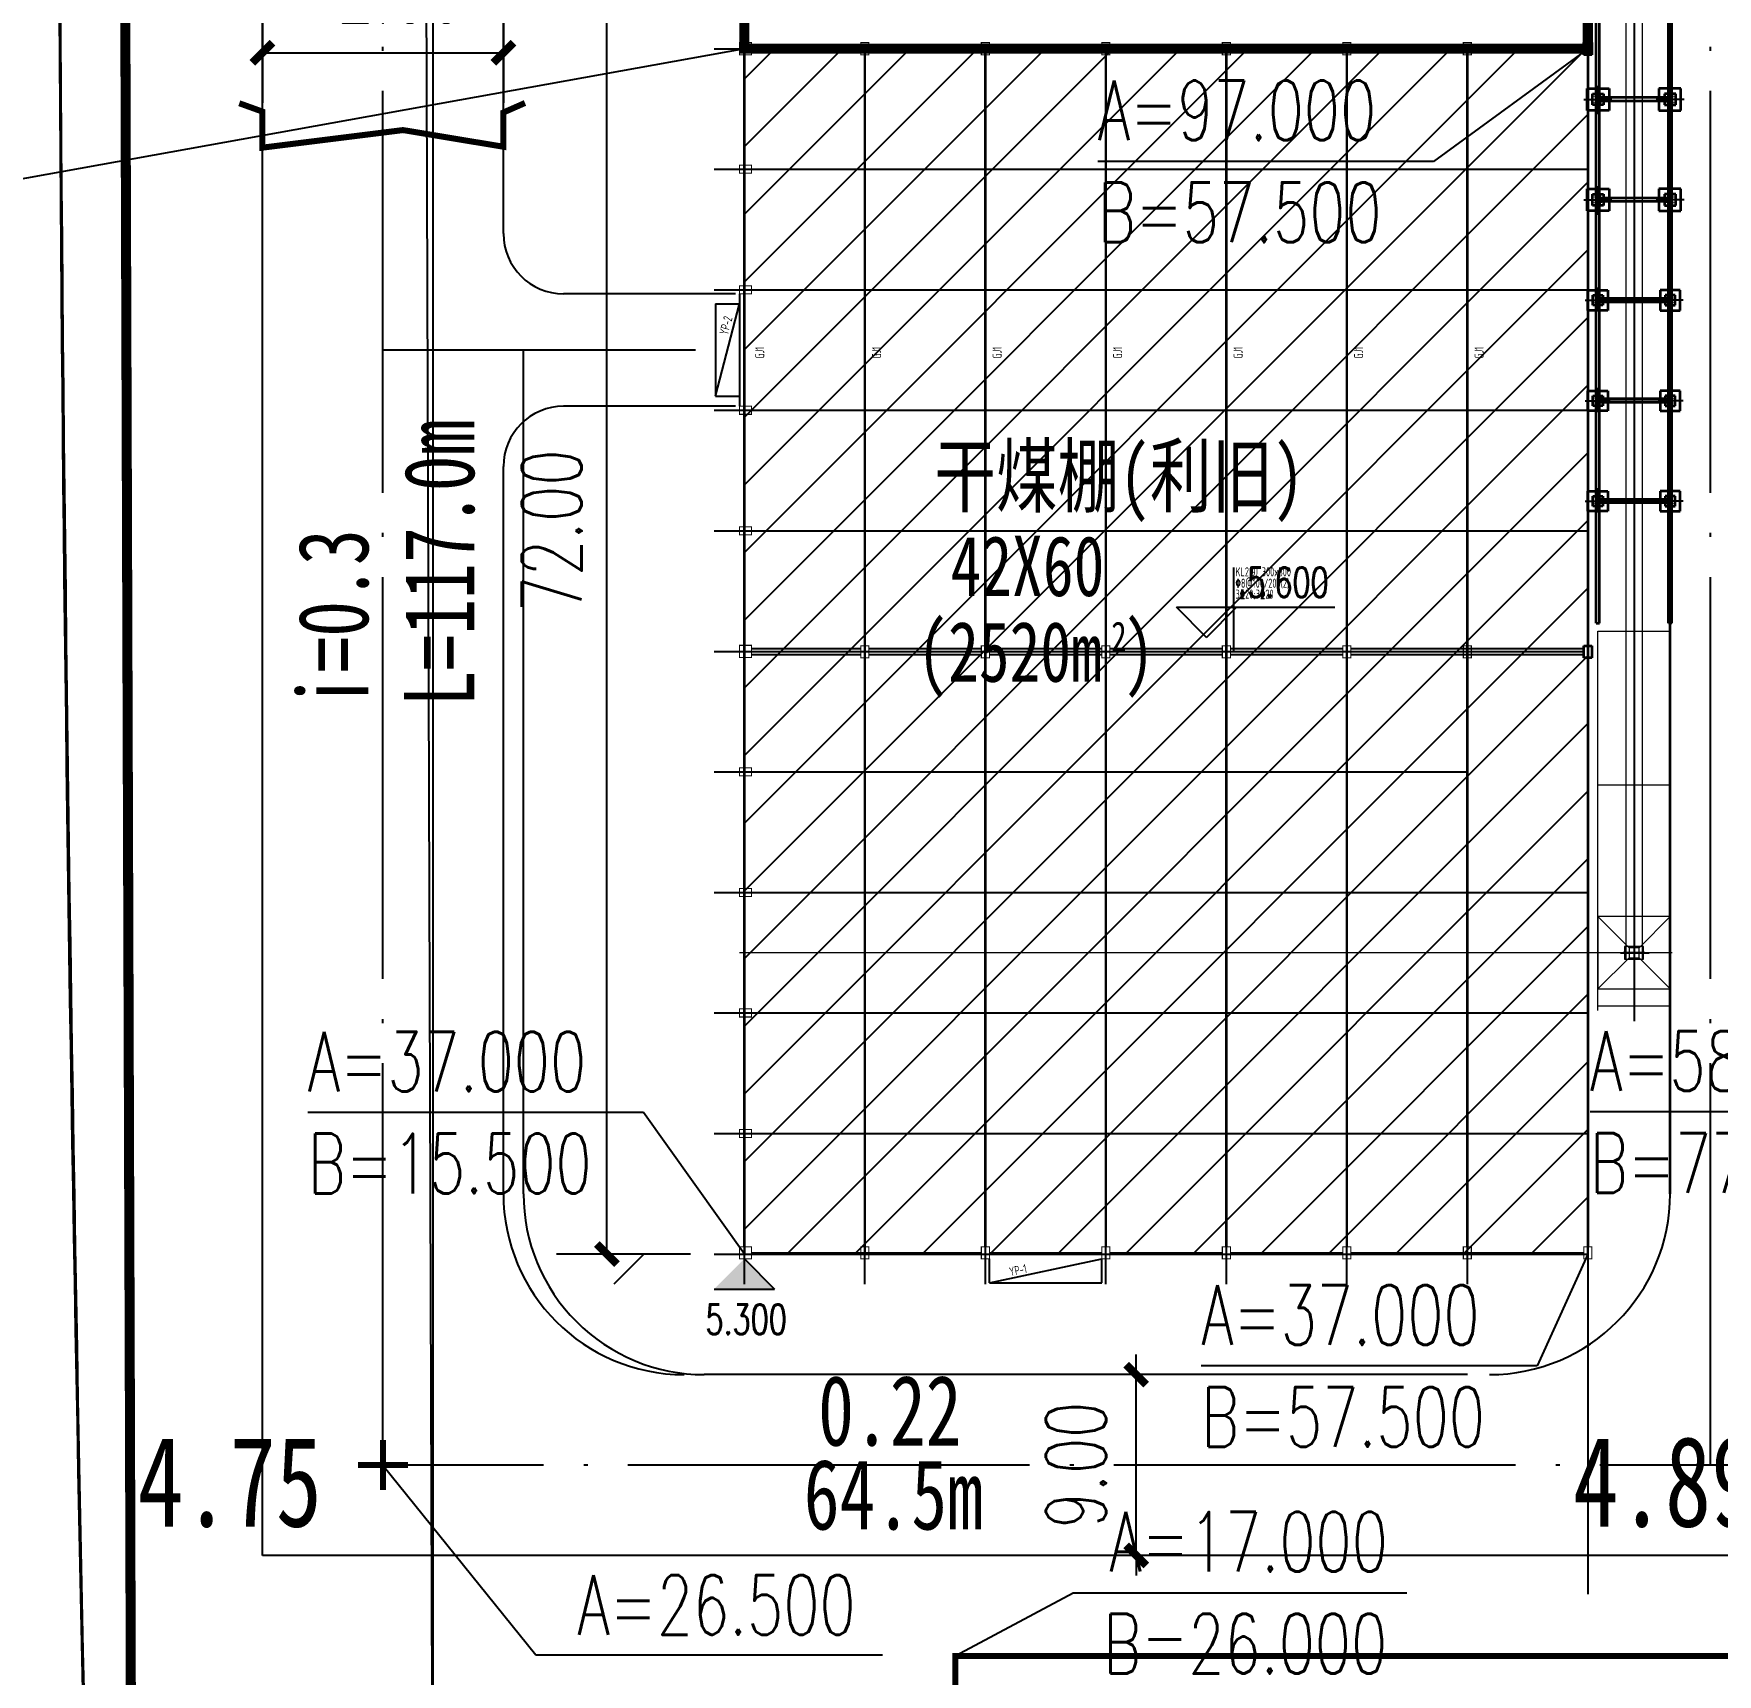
# Model space of a CAD drawing. Extents: x -170 to 1091, y -90 to 504.
# Drawn here: x -19.9 to 63.9, y 16.1 to 97.7 of the extents above; entities that cross this region are included whole.
import ezdxf

# ---------------------------------------------------------------- set-up
doc = ezdxf.new("R2010")
doc.units = 0
doc.header["$LTSCALE"] = 1000
for name, pattern in [('CENTER', [50.8, 31.75, -6.35, 6.35, -6.35]), ('DASHED', [19.05, 12.7, -6.35]), ('DOTE', [2.42, 2, -0.2, 0.02, -0.2]), ('点画线', [18, 12, -2, 2, -2])]:
    doc.linetypes.add(name, pattern=pattern)
doc.layers.get('0').update_dxf_attribs({"linetype": 'CONTINUOUS'})
doc.layers.get('Defpoints').update_dxf_attribs({"linetype": 'CONTINUOUS'})
for name, color, linetype in [('1', 7, 'CONTINUOUS'), ('AXIS', 3, 'CONTINUOUS'), ('BEAM', 4, 'DASHED'), ('COLU', 2, 'CONTINUOUS'), ('DIM_COOR', 3, 'CONTINUOUS'), ('DIM_ELEV', 3, 'CONTINUOUS'), ('DIM_SYMB', 3, 'CONTINUOUS'), ('DOTE', 1, 'DOTE'), ('PUB_DIM', 3, 'CONTINUOUS'), ('PUB_TEXT', 7, 'CONTINUOUS'), ('road', 2, 'CONTINUOUS'), ('TEXT', 7, 'CONTINUOUS'), ('中心线层', 1, 'CENTER'), ('刚梁', 4, 'CONTINUOUS'), ('地形', 8, 'CONTINUOUS'), ('已建', 8, 'CONTINUOUS'), ('方格网', 6, 'CONTINUOUS'), ('选址蓝线', 5, 'CONTINUOUS')]:
    doc.layers.add(name, color=color, linetype=linetype)
doc.layers.add('EB0', color=7, linetype='CONTINUOUS', lineweight=35)
doc.layers.add('细实线层', color=7, linetype='CONTINUOUS', lineweight=18)
doc.styles.add('_TCH_DIM', font='SIMPLEX', dxfattribs={"bigfont": 'GBCBIG'})
doc.styles.add('_TCH_DIM_T3', font='SIMPLEX', dxfattribs={"width": 0.705882, "bigfont": 'GBCBIG'})
doc.styles.add('DIM_FONT', font='SIMPLEX', dxfattribs={"width": 0.7, "bigfont": 'GBCBIG'})
doc.styles.get("Standard").update_dxf_attribs({"font": '', "width": 0.75})
doc.styles.add('TSSD_Rein', font='Tssdeng.shx', dxfattribs={"width": 0.7, "bigfont": 'hztxt.shx'})
doc.styles.get('STANDARD').set_extended_font_data('SimSun')
doc.dimstyles.new('_TCH_ARCH_M_M&&1', dxfattribs={"dimtxt": 2.975, "dimasz": 1, "dimexe": 2.5, "dimexo": 3, "dimgap": 1.2625, "dimtad": 1, "dimtxsty": '_TCH_DIM_T3', "dimblk": 'ARCHTICK', "dimcen": 2.5, "dimclrt": 7, "dimazin": 2, "dimtfac": 1, "dimtdec": 0, "dimtix": 1, "dimtmove": 2, "dimatfit": 3})
doc.dimstyles.new('DIMN1', dxfattribs={"dimscale": 0.01, "dimtxt": 300, "dimasz": 100, "dimexe": 250, "dimexo": 300, "dimgap": 150, "dimtad": 1, "dimtxsty": 'DIM_FONT', "dimblk": 'ARCHTICK', "dimcen": 2.5, "dimclrt": 7, "dimazin": 2, "dimtfac": 1, "dimtdec": 0, "dimtix": 1, "dimtmove": 2, "dimatfit": 3, "dimldrblk": 'ARCHTICK'})

# ---------------------------------------------------------------- blocks, each defined once
blk = doc.blocks.new('_ArchTick')
at = {"color": 0, "linetype": 'ByBlock', "const_width": 0.4}
blk.add_lwpolyline([(-0.5, -0.5), (0.5, 0.5)], dxfattribs=at)
blk = doc.blocks.new('*D329')
at = {"layer": 'Defpoints', "color": 0, "linetype": 'Continuous', "transparency": 16777216}
for p in [(35.01, 31), (42.983, 31), (42.983, 22)]:
    blk.add_point(p, dxfattribs=at)
at = {"layer": 'PUB_DIM', "color": 0, "linetype": 'Continuous', "lineweight": -2, "transparency": 16777216}
for p, q in [((35.01, 31), (35.01, 32)), ((39.983, 31), (32.51, 31)), ((35.01, 22), (35.01, 31)), ((39.983, 22), (32.51, 22)), ((35.01, 22), (35.01, 21))]:
    blk.add_line(p, q, dxfattribs=at)
for p, rotation in [((35.01, 31), 270), ((35.01, 22), 90)]:
    blk.add_blockref('_ArchTick', p, dxfattribs=dict(at, rotation=rotation))
at = {"layer": 'PUB_DIM', "color": 7, "linetype": 'Continuous', "transparency": 16777216, "insert": (32.01, 26.5), "char_height": 3, "attachment_point": 5, "rotation": 90, "style": 'DIM_FONT'}
blk.add_mtext('\\A1;9.00', dxfattribs=at)
blk = doc.blocks.new('*D328')
at = {"layer": 'Defpoints', "color": 0, "linetype": 'Continuous', "transparency": 16777216}
for p in [(-8.5, 103.235), (3.5, 103.235), (3.5, 96.801)]:
    blk.add_point(p, dxfattribs=at)
at = {"layer": 'PUB_DIM', "color": 0, "linetype": 'Continuous', "lineweight": -2, "transparency": 16777216}
for p, q in [((-8.5, 100.235), (-8.5, 94.301)), ((3.5, 100.235), (3.5, 94.301)), ((-8.5, 96.801), (3.5, 96.801))]:
    blk.add_line(p, q, dxfattribs=at)
at = {"layer": 'PUB_DIM', "color": 0, "linetype": 'Continuous', "lineweight": -2, "transparency": 16777216, "rotation": 180}
blk.add_blockref('_ArchTick', (-8.5, 96.801), dxfattribs=at)
at = {"layer": 'PUB_DIM', "color": 0, "linetype": 'Continuous', "lineweight": -2, "transparency": 16777216}
blk.add_blockref('_ArchTick', (3.5, 96.801), dxfattribs=at)
at = {"layer": 'PUB_DIM', "color": 7, "linetype": 'Continuous', "transparency": 16777216, "insert": (-2.5, 99.801), "char_height": 3, "attachment_point": 5, "style": 'DIM_FONT'}
blk.add_mtext('\\A1;12.00', dxfattribs=at)
blk = doc.blocks.new('*D319')
at = {"layer": 'Defpoints', "color": 0, "linetype": 'Continuous', "transparency": 16777216}
for p in [(8.654, 109), (15.815, 109), (15.815, 37)]:
    blk.add_point(p, dxfattribs=at)
at = {"layer": 'PUB_DIM', "color": 0, "linetype": 'Continuous', "lineweight": -2, "transparency": 16777216}
for p, q in [((12.815, 109), (6.154, 109)), ((8.653, 37), (8.654, 109)), ((12.815, 37), (6.153, 37))]:
    blk.add_line(p, q, dxfattribs=at)
for p, rotation in [((8.654, 109), 89.99994012853249), ((8.653, 37), 269.9999401285325)]:
    blk.add_blockref('_ArchTick', p, dxfattribs=dict(at, rotation=rotation))
at = {"layer": 'PUB_DIM', "color": 7, "linetype": 'Continuous', "transparency": 16777216, "insert": (5.904, 73), "char_height": 2.975, "attachment_point": 5, "rotation": 89.99994, "style": '_TCH_DIM_T3'}
blk.add_mtext('\\A1;72.00', dxfattribs=at)
blk = doc.blocks.new('*X124')
at = {"layer": 'EB0'}
for points in [[(119523741, 84637503), (119524141, 84637503), (119524141, 84637451), (119523741, 84637451)], [(119523715, 84636877), (119523715, 84637477), (119523767, 84637477), (119523767, 84636877)], [(119524141, 84636851), (119523741, 84636851), (119523741, 84636903), (119524141, 84636903)], [(119524167, 84637477), (119524167, 84636877), (119524115, 84636877), (119524115, 84637477)]]:
    blk.add_hatch(color=256, dxfattribs=at).paths.add_polyline_path(points, flags=0)
for p, q in [((119523741, 84636877), (119523741, 84637477)), ((119523741, 84637477), (119524141, 84637477)), ((119524141, 84636877), (119523741, 84636877)), ((119524141, 84637477), (119524141, 84636877))]:
    blk.add_line(p, q, dxfattribs=at)
blk = doc.blocks.new('*X125')
at = {"layer": 'EB0'}
for points in [[(119523715, 84606855), (119523715, 84607455), (119523767, 84607455), (119523767, 84606855)], [(119523741, 84607481), (119524141, 84607481), (119524141, 84607428), (119523741, 84607428)], [(119524167, 84607455), (119524167, 84606855), (119524115, 84606855), (119524115, 84607455)], [(119524141, 84606828), (119523741, 84606828), (119523741, 84606881), (119524141, 84606881)]]:
    blk.add_hatch(color=256, dxfattribs=at).paths.add_polyline_path(points, flags=0)
for p, q in [((119523741, 84606855), (119523741, 84607455)), ((119523741, 84607455), (119524141, 84607455)), ((119524141, 84607455), (119524141, 84606855)), ((119524141, 84606855), (119523741, 84606855))]:
    blk.add_line(p, q, dxfattribs=at)
blk = doc.blocks.new('*X126')
at = {"layer": 'EB0'}
blk.add_hatch(color=256, dxfattribs=at).paths.add_polyline_path([(119524001, 84637177), (119524001, 84577537), (119523881, 84577537), (119523881, 84637177)], flags=0)
blk.add_line((119523941, 84637177), (119523941, 84577537), dxfattribs=at)
blk = doc.blocks.new('*X307')
at = {"layer": 'EB0', "color": 230}
for p, q in [((540, 550), (-560, 550)), ((-560, 550), (-560, -550)), ((280, 275), (-270, 275)), ((-270, 275), (-270, -275)), ((155, 150), (-145, 150)), ((-145, 135), (-145, 150)), ((-20, 135), (-145, 135)), ((0, -115), (0, 115)), ((10, -115), (10, 115)), ((155, 135), (30, 135)), ((155, 135), (155, 150)), ((280, -275), (280, 275)), ((540, -550), (540, 550)), ((-560, -550), (540, -550)), ((-270, -275), (280, -275)), ((-20, -135), (-145, -135)), ((-145, -150), (-145, -135)), ((155, -150), (-145, -150)), ((155, -135), (30, -135)), ((155, -150), (155, -135))]:
    blk.add_line(p, q, dxfattribs=at)
for centre, start, end in [((-20, 115), 0, 90), ((30, 115), 90, 180), ((-20, -115), 270, 360), ((30, -115), 180, 270)]:
    blk.add_arc(centre, 20, start, end, dxfattribs=at)
at = {"layer": '中心线层', "linetype": '点画线', "lineweight": 18}
blk.add_line((5, -741), (5, 681), dxfattribs=at)
at = {"layer": '中心线层'}
blk.add_line((698, 0), (-690, 0), dxfattribs=at)
blk = doc.blocks.new('*X308')
at = {"layer": 'EB0', "color": 230}
for p, q in [((-540, -550), (-540, 550)), ((-540, 550), (560, 550)), ((-280, 275), (270, 275)), ((-280, -275), (-280, 275)), ((-155, 150), (145, 150)), ((-155, 135), (-155, 150)), ((-155, 135), (-30, 135)), ((-10, -115), (-10, 115)), ((0, -115), (0, 115)), ((20, 135), (145, 135)), ((145, 135), (145, 150)), ((270, 275), (270, -275)), ((560, 550), (560, -550)), ((560, -550), (-540, -550)), ((270, -275), (-280, -275)), ((-155, -135), (-30, -135)), ((-155, -150), (-155, -135)), ((-155, -150), (145, -150)), ((20, -135), (145, -135)), ((145, -150), (145, -135))]:
    blk.add_line(p, q, dxfattribs=at)
for centre, start, end in [((-30, 115), 360, 90), ((20, 115), 90, 180), ((-30, -115), 270, 0), ((20, -115), 180, 270)]:
    blk.add_arc(centre, 20, start, end, dxfattribs=at)
at = {"layer": '中心线层', "linetype": '点画线', "lineweight": 18}
blk.add_line((-5, -741), (-5, 681), dxfattribs=at)
at = {"layer": '中心线层'}
blk.add_line((-698, 0), (690, 0), dxfattribs=at)
blk = doc.blocks.new('*X309')
at = {"layer": 'EB0', "color": 230}
for p, q in [((540, 550), (-560, 550)), ((-560, 550), (-560, -550)), ((280, 275), (-270, 275)), ((-270, 275), (-270, -275)), ((155, 150), (-145, 150)), ((-145, 135), (-145, 150)), ((-20, 135), (-145, 135)), ((0, -115), (0, 115)), ((10, -115), (10, 115)), ((155, 135), (30, 135)), ((155, 135), (155, 150)), ((280, -275), (280, 275)), ((540, -550), (540, 550)), ((-560, -550), (540, -550)), ((-270, -275), (280, -275)), ((-20, -135), (-145, -135)), ((-145, -150), (-145, -135)), ((155, -150), (-145, -150)), ((155, -135), (30, -135)), ((155, -150), (155, -135))]:
    blk.add_line(p, q, dxfattribs=at)
for centre, start, end in [((-20, 115), 0, 90), ((30, 115), 90, 180), ((-20, -115), 270, 360), ((30, -115), 180, 270)]:
    blk.add_arc(centre, 20, start, end, dxfattribs=at)
at = {"layer": '中心线层', "linetype": '点画线', "lineweight": 18}
blk.add_line((5, -741), (5, 681), dxfattribs=at)
at = {"layer": '中心线层'}
blk.add_line((698, 0), (-690, 0), dxfattribs=at)
blk = doc.blocks.new('*X310')
at = {"layer": 'EB0', "color": 230}
for p, q in [((-540, -550), (-540, 550)), ((-540, 550), (560, 550)), ((-280, 275), (270, 275)), ((-280, -275), (-280, 275)), ((-155, 150), (145, 150)), ((-155, 135), (-155, 150)), ((-155, 135), (-30, 135)), ((-10, -115), (-10, 115)), ((0, -115), (0, 115)), ((20, 135), (145, 135)), ((145, 135), (145, 150)), ((270, 275), (270, -275)), ((560, 550), (560, -550)), ((560, -550), (-540, -550)), ((270, -275), (-280, -275)), ((-155, -135), (-30, -135)), ((-155, -150), (-155, -135)), ((-155, -150), (145, -150)), ((20, -135), (145, -135)), ((145, -150), (145, -135))]:
    blk.add_line(p, q, dxfattribs=at)
for centre, start, end in [((-30, 115), 360, 90), ((20, 115), 90, 180), ((-30, -115), 270, 0), ((20, -115), 180, 270)]:
    blk.add_arc(centre, 20, start, end, dxfattribs=at)
at = {"layer": '中心线层', "linetype": '点画线', "lineweight": 18}
blk.add_line((-5, -741), (-5, 681), dxfattribs=at)
at = {"layer": '中心线层'}
blk.add_line((-698, 0), (690, 0), dxfattribs=at)
blk = doc.blocks.new('*X311')
at = {"layer": 'EB0', "color": 150}
for p, q in [((-500, 1000), (-500, 0)), ((500, 1000), (-500, 1000)), ((500, 0), (500, 1000)), ((-500, 0), (500, 0)), ((-250, 750), (-250, 250)), ((250, 750), (-250, 750)), ((-250, 250), (250, 250)), ((-125, 625), (-125, 611)), ((125, 625), (-125, 625)), ((-125, 611), (-20, 611)), ((-125, 389), (-20, 389)), ((-125, 375), (-125, 389)), ((125, 375), (-125, 375)), ((-4, 405), (-4, 595)), ((4, 405), (4, 595)), ((125, 611), (20, 611)), ((125, 389), (20, 389)), ((125, 625), (125, 611)), ((125, 375), (125, 389)), ((250, 250), (250, 750))]:
    blk.add_line(p, q, dxfattribs=at)
for centre, start, end in [((-20, 595), 0, 90), ((-20, 405), 270, 0), ((20, 595), 90, 180), ((20, 405), 180, 270)]:
    blk.add_arc(centre, 16, start, end, dxfattribs=at)
at = {"layer": '中心线层', "linetype": '点画线', "lineweight": 18}
blk.add_line((0, -64), (0, 1141), dxfattribs=at)
at = {"layer": '中心线层'}
blk.add_line((639, 500), (-605, 500), dxfattribs=at)
blk = doc.blocks.new('*X312')
at = {"layer": 'EB0', "color": 150}
for p, q in [((-500, 1000), (500, 1000)), ((-500, 0), (-500, 1000)), ((500, 1000), (500, 0)), ((500, 0), (-500, 0)), ((-250, 250), (-250, 750)), ((-250, 750), (250, 750)), ((250, 250), (-250, 250)), ((-125, 625), (-125, 611)), ((-125, 625), (125, 625)), ((-125, 611), (-20, 611)), ((-125, 389), (-20, 389)), ((-125, 375), (-125, 389)), ((-125, 375), (125, 375)), ((-4, 405), (-4, 595)), ((4, 405), (4, 595)), ((125, 611), (20, 611)), ((125, 389), (20, 389)), ((125, 625), (125, 611)), ((125, 375), (125, 389)), ((250, 750), (250, 250))]:
    blk.add_line(p, q, dxfattribs=at)
for centre, start, end in [((-20, 595), 0, 90), ((-20, 405), 270, 0), ((20, 595), 90, 180), ((20, 405), 180, 270)]:
    blk.add_arc(centre, 16, start, end, dxfattribs=at)
at = {"layer": '中心线层', "linetype": '点画线', "lineweight": 18}
blk.add_line((0, -64), (0, 1141), dxfattribs=at)
at = {"layer": '中心线层'}
blk.add_line((-639, 500), (605, 500), dxfattribs=at)
blk = doc.blocks.new('*X313')
at = {"layer": 'EB0', "color": 150}
for p, q in [((-500, 1000), (-500, 0)), ((500, 1000), (-500, 1000)), ((500, 0), (500, 1000)), ((-500, 0), (500, 0)), ((-250, 750), (-250, 250)), ((250, 750), (-250, 750)), ((-250, 250), (250, 250)), ((-125, 625), (-125, 611)), ((125, 625), (-125, 625)), ((-125, 611), (-20, 611)), ((-125, 389), (-20, 389)), ((-125, 375), (-125, 389)), ((125, 375), (-125, 375)), ((-4, 405), (-4, 595)), ((4, 405), (4, 595)), ((125, 611), (20, 611)), ((125, 389), (20, 389)), ((125, 625), (125, 611)), ((125, 375), (125, 389)), ((250, 250), (250, 750))]:
    blk.add_line(p, q, dxfattribs=at)
for centre, start, end in [((-20, 595), 0, 90), ((-20, 405), 270, 0), ((20, 595), 90, 180), ((20, 405), 180, 270)]:
    blk.add_arc(centre, 16, start, end, dxfattribs=at)
at = {"layer": '中心线层', "linetype": '点画线', "lineweight": 18}
blk.add_line((0, -64), (0, 1141), dxfattribs=at)
at = {"layer": '中心线层'}
blk.add_line((639, 500), (-605, 500), dxfattribs=at)
blk = doc.blocks.new('*X314')
at = {"layer": 'EB0', "color": 150}
for p, q in [((-500, 1000), (500, 1000)), ((-500, 0), (-500, 1000)), ((500, 1000), (500, 0)), ((500, 0), (-500, 0)), ((-250, 250), (-250, 750)), ((-250, 750), (250, 750)), ((250, 250), (-250, 250)), ((-125, 625), (-125, 611)), ((-125, 625), (125, 625)), ((-125, 611), (-20, 611)), ((-125, 389), (-20, 389)), ((-125, 375), (-125, 389)), ((-125, 375), (125, 375)), ((-4, 405), (-4, 595)), ((4, 405), (4, 595)), ((125, 611), (20, 611)), ((125, 389), (20, 389)), ((125, 625), (125, 611)), ((125, 375), (125, 389)), ((250, 750), (250, 250))]:
    blk.add_line(p, q, dxfattribs=at)
for centre, start, end in [((-20, 595), 0, 90), ((-20, 405), 270, 0), ((20, 595), 90, 180), ((20, 405), 180, 270)]:
    blk.add_arc(centre, 16, start, end, dxfattribs=at)
at = {"layer": '中心线层', "linetype": '点画线', "lineweight": 18}
blk.add_line((0, -64), (0, 1141), dxfattribs=at)
at = {"layer": '中心线层'}
blk.add_line((-639, 500), (605, 500), dxfattribs=at)
blk = doc.blocks.new('*X315')
at = {"layer": 'EB0', "color": 150}
for p, q in [((-500, 1000), (-500, 0)), ((500, 1000), (-500, 1000)), ((500, 0), (500, 1000)), ((-500, 0), (500, 0)), ((-250, 750), (-250, 250)), ((250, 750), (-250, 750)), ((-250, 250), (250, 250)), ((-125, 625), (-125, 611)), ((125, 625), (-125, 625)), ((-125, 611), (-20, 611)), ((-125, 389), (-20, 389)), ((-125, 375), (-125, 389)), ((125, 375), (-125, 375)), ((-4, 405), (-4, 595)), ((4, 405), (4, 595)), ((125, 611), (20, 611)), ((125, 389), (20, 389)), ((125, 625), (125, 611)), ((125, 375), (125, 389)), ((250, 250), (250, 750))]:
    blk.add_line(p, q, dxfattribs=at)
for centre, start, end in [((-20, 595), 0, 90), ((-20, 405), 270, 0), ((20, 595), 90, 180), ((20, 405), 180, 270)]:
    blk.add_arc(centre, 16, start, end, dxfattribs=at)
at = {"layer": '中心线层', "linetype": '点画线', "lineweight": 18}
blk.add_line((0, -64), (0, 1141), dxfattribs=at)
at = {"layer": '中心线层'}
blk.add_line((639, 500), (-605, 500), dxfattribs=at)
blk = doc.blocks.new('*X316')
at = {"layer": 'EB0', "color": 150}
for p, q in [((-500, 1000), (500, 1000)), ((-500, 0), (-500, 1000)), ((500, 1000), (500, 0)), ((500, 0), (-500, 0)), ((-250, 250), (-250, 750)), ((-250, 750), (250, 750)), ((250, 250), (-250, 250)), ((-125, 625), (-125, 611)), ((-125, 625), (125, 625)), ((-125, 611), (-20, 611)), ((-125, 389), (-20, 389)), ((-125, 375), (-125, 389)), ((-125, 375), (125, 375)), ((-4, 405), (-4, 595)), ((4, 405), (4, 595)), ((125, 611), (20, 611)), ((125, 389), (20, 389)), ((125, 625), (125, 611)), ((125, 375), (125, 389)), ((250, 750), (250, 250))]:
    blk.add_line(p, q, dxfattribs=at)
for centre, start, end in [((-20, 595), 0, 90), ((-20, 405), 270, 0), ((20, 595), 90, 180), ((20, 405), 180, 270)]:
    blk.add_arc(centre, 16, start, end, dxfattribs=at)
at = {"layer": '中心线层', "linetype": '点画线', "lineweight": 18}
blk.add_line((0, -64), (0, 1141), dxfattribs=at)
at = {"layer": '中心线层'}
blk.add_line((-639, 500), (605, 500), dxfattribs=at)

msp = doc.modelspace()

# ---------------------------------------------------------------- hatches: boundary and pattern name
at = {"layer": 'DIM_ELEV', "linetype": 'Continuous'}
msp.add_hatch(color=256, dxfattribs=at).paths.add_polyline_path([(15.49992, 36.76002), (13.99992, 35.26002), (16.99992, 35.26002)])

# ---------------------------------------------------------------- linework, layer by layer
at = {"linetype": 'Continuous'}
msp.add_line((15.5, 109.00002), (15.49992, 37.00002), dxfattribs=at)
at = {"color": 6, "linetype": 'Continuous'}
msp.add_line((57.49999, 96.69998), (57.49999, 20.06878), dxfattribs=at)
at = {"linetype": 'Continuous', "const_width": 0.5}
msp.add_lwpolyline([(15.49999, 97.00002), (57.50002, 96.99998), (57.49997, 109.00018), (15.5, 109.00023)], close=True, dxfattribs=at)
at = {"linetype": 'Continuous', "const_width": 0.3, "flags": 128}
for points in [[(-9.65048, 94.28447), (-8.5, 93.86993), (-8.5, 92.07354), (-1.5, 92.94871), (3.5, 92.1196), (3.5, 93.82387), (4.57526, 94.29705)], [(-2.5, 27.74591), (-2.5, 25.25409)], [(-3.74591, 26.5), (-1.25409, 26.5)]]:
    msp.add_lwpolyline(points, dxfattribs=at)
at = {"ltscale": 0.0005, "const_width": 0.3}
msp.add_lwpolyline([(25.99989, 5.00001), (85.99989, 4.99995), (85.9999, 16.99995), (25.9999, 17.00001)], close=True, dxfattribs=at)
at = {"layer": '1'}
for p, q in [((15.25997, 84.80002), (15.25997, 79.20002)), ((14.05997, 84.30003), (14.05997, 79.70001)), ((14.05997, 84.30003), (15.25997, 84.30003)), ((14.05997, 79.70001), (15.25997, 79.70001)), ((27.69993, 35.56001), (27.69993, 36.76001)), ((33.29991, 35.56), (33.29991, 36.76)), ((27.69993, 35.56001), (33.29991, 35.56))]:
    msp.add_line(p, q, dxfattribs=at)
at = {"layer": 'AXIS'}
for p, q in [((13.99999, 97.00002), (51.49999, 96.99998)), ((15.49992, 35.50002), (15.49999, 97.00002)), ((21.49992, 35.50002), (21.49999, 97.00002)), ((27.49992, 35.50001), (27.49999, 97.00001)), ((33.49992, 35.5), (33.49999, 97)), ((39.49992, 35.5), (39.49999, 97)), ((45.49992, 35.49999), (45.49999, 96.99999)), ((51.49992, 35.49998), (51.49999, 96.99998)), ((13.99998, 91.00002), (57.49998, 90.99998)), ((13.99997, 85.00002), (57.49997, 84.99998)), ((13.99997, 79.00002), (57.49997, 78.99998)), ((13.99996, 73.00002), (57.49996, 72.99998)), ((13.99996, 67.00002), (57.29995, 66.99998)), ((13.99995, 61.00002), (51.49995, 60.99998)), ((13.99994, 55.00002), (57.49994, 54.99998)), ((13.99994, 49.00002), (57.49994, 48.99998)), ((13.99993, 43.00002), (57.49993, 42.99998)), ((13.99992, 37.00002), (51.49992, 36.99998))]:
    msp.add_line(p, q, dxfattribs=at)
at = {"layer": 'BEAM'}
for p, q in [((15.85999, 97.15002), (21.29999, 97.15002)), ((15.85999, 96.85002), (21.29999, 96.85002)), ((21.69999, 97.15002), (27.29999, 97.15001)), ((21.69999, 96.85002), (27.29999, 96.85001)), ((27.69999, 97.15001), (33.29999, 97.15)), ((27.69999, 96.85001), (33.29999, 96.85)), ((33.69999, 97.15), (39.29999, 97.15)), ((33.69999, 96.85), (39.29999, 96.85)), ((39.69999, 97.15), (45.29999, 97.14999)), ((39.69999, 96.85), (45.29999, 96.84999)), ((45.69999, 97.14999), (57.29998, 97.14998)), ((45.69999, 96.84999), (57.29998, 96.84998)), ((15.85996, 67.15002), (21.29996, 67.15002)), ((21.69996, 67.15002), (27.29996, 67.15001)), ((27.69996, 67.15001), (33.29996, 67.15)), ((33.69996, 67.15), (39.29996, 67.15)), ((39.69996, 67.15), (45.29996, 67.14999)), ((45.69996, 67.14999), (57.29995, 67.14998)), ((15.85996, 66.85002), (21.29996, 66.85002)), ((21.69996, 66.85002), (27.29996, 66.85001)), ((27.69996, 66.85001), (33.29996, 66.85)), ((33.69996, 66.85), (39.29996, 66.85)), ((39.69996, 66.85), (45.29996, 66.84999)), ((45.69996, 66.84999), (57.29995, 66.84998)), ((15.85992, 37.06002), (27.29992, 37.06001)), ((27.69992, 37.06001), (33.29992, 37.06)), ((33.69992, 37.06), (39.29992, 37.06)), ((39.69992, 37.06), (45.29992, 37.05999)), ((45.69992, 37.05999), (57.29992, 37.05998))]:
    msp.add_line(p, q, dxfattribs=at)
at = {"layer": 'COLU'}
for p, q in [((15.49994, 55.08405), (57.26596, 96.84998)), ((15.49995, 65.18684), (47.31317, 96.99999)), ((15.49995, 61.81924), (50.68077, 96.99999)), ((15.49995, 58.45165), (53.89836, 96.84998)), ((15.49996, 75.28963), (37.21038, 97)), ((15.49996, 71.92203), (40.57798, 97)), ((15.49996, 68.55443), (43.94557, 96.99999)), ((15.49997, 82.02482), (30.47519, 97.00001)), ((15.49997, 78.65722), (33.84279, 97)), ((15.49998, 92.12761), (20.3724, 97.00002)), ((15.49998, 88.76001), (23.74, 97.00001)), ((15.49998, 85.39242), (27.10759, 97.00001)), ((15.49999, 95.4952), (17.00481, 97.00002)), ((15.49994, 51.71645), (57.49998, 93.71641)), ((15.49994, 48.34886), (57.49998, 90.34881)), ((15.49993, 44.98126), (57.49998, 86.98122)), ((15.49993, 41.61367), (57.49997, 83.61362)), ((15.49993, 38.24607), (57.49997, 80.24603)), ((17.62147, 37.00002), (57.49997, 76.87843)), ((20.98907, 37.00002), (57.49996, 73.51083)), ((24.35666, 37.00001), (57.49996, 70.14324)), ((27.72426, 37.00001), (57.49996, 66.77564)), ((31.09186, 37.00001), (57.49995, 63.40805)), ((34.45945, 37), (57.49995, 60.04045)), ((37.82705, 37), (57.49995, 56.67285)), ((41.19464, 37), (57.49994, 53.30526)), ((44.56224, 36.99999), (57.49994, 49.93766)), ((47.92984, 36.99999), (57.49993, 46.57007)), ((51.29743, 36.99998), (57.49993, 43.20247)), ((54.72503, 37.05998), (57.49993, 39.83487)), ((51.29743, 36.99998), (51.49992, 37.20247))]:
    msp.add_line(p, q, dxfattribs=at)
at = {"layer": 'COLU', "const_width": 0.0525}
for points in [[(15.25999, 96.70002), (15.25999, 97.30002), (15.85999, 97.30002), (15.85999, 96.70002)], [(21.29999, 96.70002), (21.29999, 97.30002), (21.69999, 97.30002), (21.69999, 96.70002)], [(27.29999, 96.70001), (27.29999, 97.30001), (27.69999, 97.30001), (27.69999, 96.70001)], [(33.29999, 96.7), (33.29999, 97.3), (33.69999, 97.3), (33.69999, 96.7)], [(39.29999, 96.7), (39.29999, 97.3), (39.69999, 97.3), (39.69999, 96.7)], [(45.29999, 96.69999), (45.29999, 97.29999), (45.69999, 97.29999), (45.69999, 96.69999)], [(51.29999, 96.69998), (51.29999, 97.29998), (51.69999, 97.29998), (51.69999, 96.69998)], [(57.29998, 96.69998), (57.29998, 97.29998), (57.69998, 97.29998), (57.69998, 96.69998)], [(15.85998, 90.80002), (15.25998, 90.80002), (15.25998, 91.20002), (15.85998, 91.20002)], [(15.85997, 84.80002), (15.25997, 84.80002), (15.25998, 85.20002), (15.85998, 85.20002)], [(15.85997, 78.80002), (15.25997, 78.80002), (15.25997, 79.20002), (15.85997, 79.20002)], [(15.85996, 72.80002), (15.25996, 72.80002), (15.25996, 73.20002), (15.85996, 73.20002)], [(15.25996, 66.70002), (15.25996, 67.30002), (15.85996, 67.30002), (15.85996, 66.70002)], [(21.29996, 66.67797), (21.29996, 67.27797), (21.69996, 67.27797), (21.69996, 66.67797)], [(27.29996, 66.67796), (27.29996, 67.27796), (27.69996, 67.27796), (27.69996, 66.67796)], [(33.29996, 66.67796), (33.29996, 67.27796), (33.69996, 67.27796), (33.69996, 66.67796)], [(39.29996, 66.67795), (39.29996, 67.27795), (39.69996, 67.27795), (39.69996, 66.67795)], [(45.29996, 66.67794), (45.29996, 67.27794), (45.69996, 67.27794), (45.69996, 66.67794)], [(51.29996, 66.67794), (51.29996, 67.27794), (51.69996, 67.27794), (51.69996, 66.67794)], [(57.29995, 66.67793), (57.29995, 67.27793), (57.69995, 67.27793), (57.69995, 66.67793)], [(15.85995, 60.80002), (15.25995, 60.80002), (15.25995, 61.20002), (15.85995, 61.20002)], [(15.85994, 54.80002), (15.25994, 54.80002), (15.25994, 55.20002), (15.85994, 55.20002)], [(15.85994, 48.80002), (15.25994, 48.80002), (15.25994, 49.20002), (15.85994, 49.20002)], [(15.85993, 42.80002), (15.25993, 42.80002), (15.25993, 43.20002), (15.85993, 43.20002)], [(15.25992, 36.76002), (15.25993, 37.36002), (15.85993, 37.36002), (15.85992, 36.76002)], [(21.29992, 36.76002), (21.29993, 37.36002), (21.69993, 37.36002), (21.69992, 36.76002)], [(27.29992, 36.76001), (27.29993, 37.36001), (27.69993, 37.36001), (27.69992, 36.76001)], [(33.29992, 36.76), (33.29993, 37.36), (33.69993, 37.36), (33.69992, 36.76)], [(39.29992, 36.76), (39.29993, 37.36), (39.69993, 37.36), (39.69992, 36.76)], [(45.29992, 36.75999), (45.29993, 37.35999), (45.69993, 37.35999), (45.69992, 36.75999)], [(51.29992, 36.75998), (51.29993, 37.35998), (51.69993, 37.35998), (51.69992, 36.75998)], [(57.29992, 36.75998), (57.29992, 37.35998), (57.69992, 37.35998), (57.69992, 36.75998)]]:
    msp.add_lwpolyline(points, close=True, dxfattribs=at)
at = {"layer": 'COLU'}
for points in [[(15.49992, 37.00002), (51.49992, 36.99998), (51.49998, 96.99998), (15.49999, 97.00002)], [(21.49992, 37.00002), (57.49991, 36.99998), (57.49998, 96.99998), (21.49998, 97.00002)]]:
    msp.add_lwpolyline(points, close=True, dxfattribs=at)
at = {"layer": 'DIM_COOR', "color": 4, "linetype": 'Continuous'}
for p, q in [((15.49999, 97.00002), (-21.08194, 90.40297)), ((57.50002, 96.99998), (49.81911, 91.39173)), ((49.81911, 91.39173), (33.09911, 91.39173)), ((10.48389, 44.04386), (-6.23611, 44.04386)), ((15.49992, 37.00002), (10.48389, 44.04386)), ((74.32975, 44.07315), (57.60975, 44.07315)), ((57.49991, 36.99998), (54.96914, 31.43041)), ((54.96914, 31.43041), (38.24914, 31.43041)), ((25.9999, 17.00001), (31.86932, 20.14243)), ((31.86932, 20.14243), (48.47932, 20.14243))]:
    msp.add_line(p, q, dxfattribs=at)
at = {"layer": 'DIM_COOR', "color": 3, "linetype": 'Continuous'}
for p, q in [((-2.5, 26.5), (5.11064, 17.04582)), ((5.11064, 17.04582), (22.38064, 17.04582))]:
    msp.add_line(p, q, dxfattribs=at)
at = {"layer": 'DIM_ELEV', "linetype": 'Continuous'}
for p, q in [((38.51338, 67.69427), (37.01338, 69.19427)), ((37.01338, 69.19427), (44.89497, 69.19426)), ((38.51338, 67.69427), (40.01338, 69.19427)), ((10.49992, 37.00003), (8.99992, 35.50003)), ((15.49992, 36.76002), (16.99992, 35.26002)), ((13.99992, 35.26002), (16.99992, 35.26002))]:
    msp.add_line(p, q, dxfattribs=at)
at = {"layer": 'DIM_SYMB', "linetype": 'Continuous'}
for points in [[(-2.5, 74.14019, 0, 0, 0), (-2.5, 63.07372, 0.8, 0, 0), (-2.5, 60.07372, 0, 0, 0)], [(26.19228, 26.5, 0, 0, 0), (17.5864, 26.5, 0.8, 0, 0), (14.5864, 26.5, 0, 0, 0)]]:
    msp.add_lwpolyline(points, format="xyseb", dxfattribs=at)
at = {"layer": 'DOTE', "ltscale": 0.01}
for p, q in [((-2.5, 26.5), (-2.5, 457.18428)), ((63.59991, 26.49997), (63.60004, 143.49997)), ((63.59991, 26.49997), (63.60001, 119.28279)), ((489.5, 26.5), (-2.5, 26.5))]:
    msp.add_line(p, q, dxfattribs=at)
at = {"layer": 'DOTE', "linetype": 'DOTE'}
msp.add_line((15.49992, 36.00002), (15.5, 109.00002), dxfattribs=at)
at = {"layer": 'DOTE', "ltscale": 10}
msp.add_line((13.06, 82), (-2.5, 82), dxfattribs=at)
at = {"layer": 'DOTE', "linetype": 'DOTE', "ltscale": 0.01, "const_width": 0.5, "flags": 128}
msp.add_lwpolyline([(26.19028, 286.22262), (23.56821, 434.44816), (400.99488, 434.45822), (411.28068, -8.0828), (-14.91554, -25.63548), (-15.93853, 284.5683)], close=True, dxfattribs=at)
at = {"layer": 'EB0', "color": 230, "linetype": 'Continuous', "lineweight": 18}
for p, q in [((59.4, 106.29088), (59.39994, 51.68488)), ((60.2, 106.29088), (60.19994, 51.68488)), ((60.27494, 52.31488), (59.32494, 52.31488)), ((59.32494, 52.31488), (59.32494, 51.68488)), ((60.27494, 51.68488), (60.27494, 52.31488)), ((59.32494, 51.68488), (60.27494, 51.68488))]:
    msp.add_line(p, q, dxfattribs=at)
at = {"layer": 'EB0'}
msp.add_line((61.59993, 39.99997), (61.59999, 103.99997), dxfattribs=at)
at = {"layer": 'EB0', "color": 4}
for p, q in [((57.91248, 68.39823), (57.91252, 98.74975)), ((58.08748, 68.39823), (58.08752, 98.74975)), ((61.51243, 68.39822), (61.51246, 98.74974)), ((61.68743, 68.39822), (61.68746, 98.74974)), ((61.59996, 94.56337), (58.00001, 94.56338)), ((61.59996, 94.38837), (58.00001, 94.38838)), ((61.59995, 89.56337), (58.00001, 89.56338)), ((61.59995, 89.38837), (58.00001, 89.38838)), ((61.59995, 84.56337), (58, 84.56338)), ((61.59995, 84.38837), (58, 84.38838)), ((61.59994, 79.56337), (58, 79.56338)), ((61.59994, 79.38837), (58, 79.38838)), ((61.59994, 74.56337), (57.99999, 74.56338)), ((61.59994, 74.38837), (57.99999, 74.38838)), ((57.91248, 68.39823), (58.08748, 68.39823)), ((61.68743, 68.39822), (61.51243, 68.39822))]:
    msp.add_line(p, q, dxfattribs=at)
at = {"layer": 'road', "linetype": 'Continuous'}
for p, q in [((-8.5, 22), (-8.5, 443.18428)), ((3.5, 87.8), (3.5, 107.00003)), ((15.06, 84.8), (6.5, 84.8)), ((4.49993, 40.00003), (4.49997, 82.00003)), ((4.49993, 40.00003), (4.49997, 82.00003)), ((15.06, 79.2), (6.5, 79.2)), ((3.5, 40), (3.5, 76.2)), ((51.49992, 30.99998), (13.49992, 31.00002)), ((495.5, 22), (-8.5, 22))]:
    msp.add_line(p, q, dxfattribs=at)
for centre, radius, start, end in [((6.5, 87.8), 3, 180, 270), ((6.5, 76.2), 3, 90, 180), ((12.5, 40), 9, 180, 270), ((13.49993, 40.00002), 9, 179.9999398, 269.9999398), ((13.49993, 40.00002), 9, 179.9999398, 269.9999398), ((52.59993, 39.99998), 9, 269.9999401, 359.9999401)]:
    msp.add_arc(centre, radius, start, end, dxfattribs=at)
at = {"layer": 'TEXT', "ltscale": 99}
for p, q in [((14.05997, 79.70001), (15.25997, 84.30003)), ((27.69992, 35.56001), (33.29991, 36.76))]:
    msp.add_line(p, q, dxfattribs=at)
at = {"layer": 'TEXT'}
msp.add_line((39.85554, 71.16924), (39.85554, 67), dxfattribs=at)
at = {"layer": '中心线层', "lineweight": 25}
for p, q in [((59.8, 107.68695), (59.79994, 48.58863)), ((59.8, 106.86575), (59.79994, 51.23)), ((59.8, 106.5747), (59.79994, 51.23)), ((59.13255, 51.99988), (60.55071, 51.99987)), ((60.3454, 51.99988), (59.256, 51.99988))]:
    msp.add_line(p, q, dxfattribs=at)
at = {"layer": '中心线层', "color": 1, "linetype": 'Continuous', "lineweight": 18}
for p, q in [((57.88737, 84.47588), (61.85272, 84.47587)), ((57.88736, 79.47588), (61.85272, 79.47587)), ((57.88736, 74.47588), (61.85271, 74.47587))]:
    msp.add_line(p, q, dxfattribs=at)
at = {"layer": '中心线层', "linetype": '点画线', "lineweight": 18}
for p, q in [((59.79994, 53.67588), (59.79994, 49.12064)), ((61.52537, 51.99997), (15.25694, 52.00002)), ((61.69994, 51.99987), (57.89994, 51.99988)), ((59.79994, 52.12588), (59.79994, 51.42588))]:
    msp.add_line(p, q, dxfattribs=at)
at = {"layer": '刚梁', "const_width": 0.12}
for points in [[(15.49999, 97.00002), (15.49993, 37.36002)], [(21.49999, 97.00002), (21.49993, 37.36002)], [(27.49999, 97.00001), (27.49993, 37.36001)], [(33.49999, 97), (33.49993, 37.36)], [(39.49999, 97), (39.49993, 37.36)], [(45.49999, 96.99999), (45.49993, 37.35999)], [(51.49999, 96.99998), (51.49993, 37.35998)], [(57.49999, 96.99998), (57.49993, 37.35998)]]:
    msp.add_lwpolyline(points, dxfattribs=at)
at = {"layer": '地形', "flags": 128}
for points in [[(-16.44504, -22.94444, -0.0145871), (-16.57492, 276.689), (-15.82922, 482.49331), (-15.80712, 494.06478)], [(-16.44504, -22.94444, -0.01359882), (-16.57492, 298.46458), (-15.82922, 482.49331), (-15.80919, 492.98413)]]:
    msp.add_lwpolyline(points, format="xyb", dxfattribs=at)
at = {"layer": '已建', "linetype": 'Continuous'}
msp.add_line((15.49992, 37.00002), (25.39529, 37.00001), dxfattribs=at)
at = {"layer": '方格网', "color": 6, "linetype": 'Continuous'}
msp.add_line((0, -54.65023), (0, 494.06478), dxfattribs=at)
at = {"layer": '细实线层', "linetype": 'Continuous', "lineweight": 18}
for p, q in [((57.99994, 49.12588), (57.99996, 68.01403)), ((57.99996, 68.01403), (61.59996, 68.01403)), ((61.59994, 49.12587), (61.59996, 68.01403)), ((57.99995, 60.34988), (61.59995, 60.34987)), ((57.99994, 49.34988), (61.59994, 49.34987))]:
    msp.add_line(p, q, dxfattribs=at)
at = {"layer": '细实线层'}
for p, q in [((61.59994, 53.79987), (57.99994, 53.79988)), ((59.54994, 52.24988), (57.99994, 53.79988)), ((57.99994, 53.79988), (57.99994, 50.19988)), ((60.04994, 52.24988), (61.59994, 53.79987)), ((61.59994, 50.19987), (61.59994, 53.79987)), ((59.54994, 52.24988), (59.54994, 51.74988)), ((60.04994, 52.24988), (59.54994, 52.24988)), ((60.04994, 51.74988), (60.04994, 52.24988)), ((59.54994, 51.74988), (57.99994, 50.19988)), ((59.54994, 51.74988), (60.04994, 51.74988)), ((60.04994, 51.74988), (61.59994, 50.19987)), ((57.99994, 50.19988), (61.59994, 50.19987))]:
    msp.add_line(p, q, dxfattribs=at)
at = {"layer": '选址蓝线', "color": 5, "linetype": 'Continuous', "flags": 128}
msp.add_lwpolyline([(26.19028, 286.22262), (23.56821, 434.44816), (400.99488, 434.45822), (410.69968, 16.91446), (0, 0), (-0.94049, 285.18659)], close=True, dxfattribs=at)

# ---------------------------------------------------------------- block references
at = {"layer": 'EB0', "xscale": 0.001, "yscale": 0.001, "zscale": 0.001, "rotation": 359.9999401246263}
for name, p in [('*X124', (-119466.52938, -84540.0519)), ('*X126', (-119466.52938, -84540.0519)), ('*X308', (58.00498, 94.47588)), ('*X307', (61.59498, 94.47587)), ('*X310', (58.00498, 89.47588)), ('*X309', (61.59498, 89.47587)), ('*X312', (58, 83.97588)), ('*X311', (61.59995, 83.97587)), ('*X314', (58, 78.97588)), ('*X313', (61.59994, 78.97587)), ('*X316', (57.99999, 73.97588)), ('*X315', (61.59994, 73.97587)), ('*X125', (-119466.52938, -84540.0519))]:
    msp.add_blockref(name, p, dxfattribs=at)

# ---------------------------------------------------------------- texts
at = {"layer": 'PUB_TEXT', "linetype": 'Continuous', "style": '_TCH_DIM', "width": 0.705882}
for s, p in [('A=97.000', (33.09911, 92.44173)), ('B=57.500', (33.09911, 87.36673)), ('A=37.000', (-6.23611, 45.09386)), ('A=58.700', (57.60975, 45.12315)), ('B=15.500', (-6.23611, 40.01886)), ('B=77.000', (57.60975, 40.04815)), ('A=37.000', (38.24914, 32.48041)), ('B=57.500', (38.24914, 27.40541)), ('A=17.000', (33.67932, 21.19243)), ('A=26.500', (7.18064, 18.04682)), ('B=26.000', (33.37932, 16.11743))]:
    msp.add_text(s, height=2.975, dxfattribs=at).set_placement(p)
at = {"layer": 'PUB_TEXT', "linetype": 'Continuous', "width": 0.75}
for s, height, rotation, p in [('L=117.0m', 3.5, 90, (2.04624, 64.25312)), ('干煤棚(利旧)', 3, 359.9999401, (24.96015, 74.23684)), ('i=0.3', 3.5, 90, (-3.22529, 64.1542)), ('42X60', 3, 359.9999401, (25.7709, 69.75387)), ('(2520m', 3, 359.9999401, (24.11482, 65.48769)), (')', 3, 359.9999401, (34.39066, 65.48768)), ('2', 1.5, 359.9999401, (33.76846, 66.98768))]:
    msp.add_text(s, height=height, rotation=rotation, dxfattribs=at).set_placement(p)
at = {"layer": 'PUB_TEXT', "linetype": 'Continuous', "style": '_TCH_DIM', "width": 0.705882}
for s, p in [('5.600', (40.54497, 69.69477)), ('5.300', (13.56492, 33.00952))]:
    msp.add_text(s, height=1.4875, rotation=359.9999401, dxfattribs=at).set_placement(p)
at = {"layer": 'PUB_TEXT', "linetype": 'Continuous', "width": 0.75}
for s, height, p in [('0.22', 3.5, (19.1716, 27.46305)), ('4.75', 4.5, (-14.71854, 23.43098)), ('4.89', 4.5, (56.74954, 23.43098)), ('64.5m', 3.5, (18.45526, 23.29068))]:
    msp.add_text(s, height=height, dxfattribs=at).set_placement(p)
at = {"layer": 'TEXT', "ltscale": 99, "style": 'TSSD_Rein', "width": 0.7}
for s, rotation, p in [('YP-2', 74.9999401, (14.67683, 82.70947)), ('GJ1', 89.9999401, (16.4898, 81.57461)), ('GJ1', 89.9999401, (22.3098, 81.5746)), ('GJ1', 89.9999401, (28.3098, 81.57459)), ('GJ1', 89.9999401, (34.3098, 81.57459)), ('GJ1', 89.9999401, (40.3098, 81.57458)), ('GJ1', 89.9999401, (46.3098, 81.57458)), ('GJ1', 89.9999401, (52.3098, 81.57457)), ('KL2(9) 300x500', 359.9999401, (39.95566, 70.73489)), ('3%%13220;3%%13220', 359.9999401, (39.95566, 69.6273)), ('YP-1', 11.9999401, (28.74282, 35.88853))]:
    msp.add_text(s, height=0.45, rotation=rotation, dxfattribs=at).set_placement(p)
at = {"layer": 'TEXT', "style": 'TSSD_Rein', "width": 0.7}
msp.add_text('%%1308@100/200(2)', height=0.45, rotation=359.9999401, dxfattribs=at).set_placement((39.95566, 70.16875))

# ---------------------------------------------------------------- dimensions: what is measured, and where the dimension line sits
at = {"layer": 'PUB_DIM', "linetype": 'Continuous'}
for p1, p2, distance, dimstyle, picture, middle in [((15.81506, 37.00002), (15.81514, 109.00002), 7.16157, '_TCH_ARCH_M_M&&1', '*D319', (5.90353, 73.00003)), ((-8.5, 103.23477), (3.5, 103.23477), -6.43408, 'DIMN1', '*D328', (-2.5, 99.8007)), ((42.98264, 22), (42.98264, 31), 7.97279, 'DIMN1', '*D329', (32.00985, 26.5))]:
    dim = msp.add_aligned_dim(p1=p1, p2=p2, distance=distance, dimstyle=dimstyle, dxfattribs=at)
    dim.commit()
    dim.dimension.update_dxf_attribs({"geometry": picture, "text_midpoint": middle})

doc.saveas('drawing.dxf')
